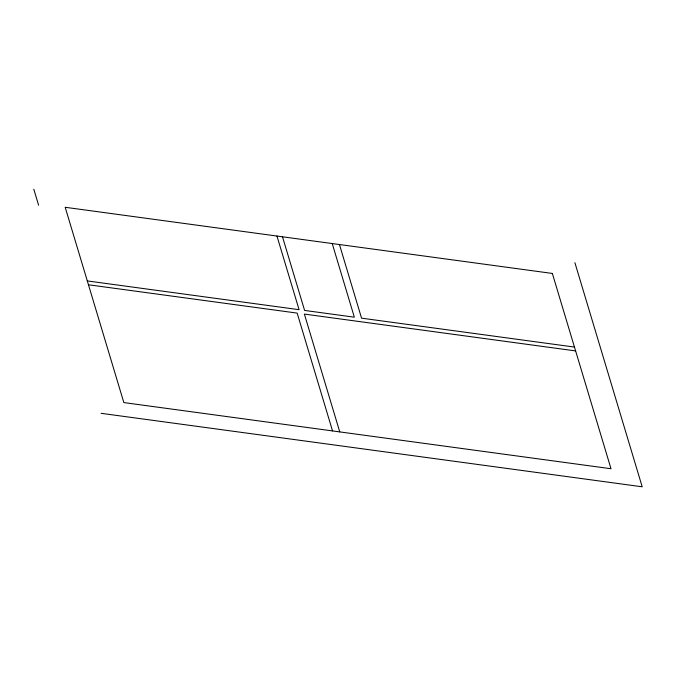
<?xml version="1.0" encoding="UTF-8"?>
<svg xmlns="http://www.w3.org/2000/svg" width="676" height="676" viewBox="0 0 676 676"><rect width="100%" height="100%" fill="white"/><g stroke="black" fill="none" stroke-linecap="round" stroke-linejoin="round"><path stroke-width="1.01" d="M87.305 280.929L299.071 309.684L276.957 236.042M574.465 347.075L361.559 318.168L339.445 244.526M88.455 284.765L297.161 313.106L332.541 430.925M575.622 350.92L304.377 314.087L339.758 431.905M101.104 413.315L642.2 486.796L574.896 262.685M332.229 243.546L354.342 317.188L304.606 310.436L282.492 236.794M33.8 189.204L38.608 205.217M552.351 273.442L65.192 207.287L123.843 402.583L611.003 468.738L552.351 273.442"/></g></svg>
